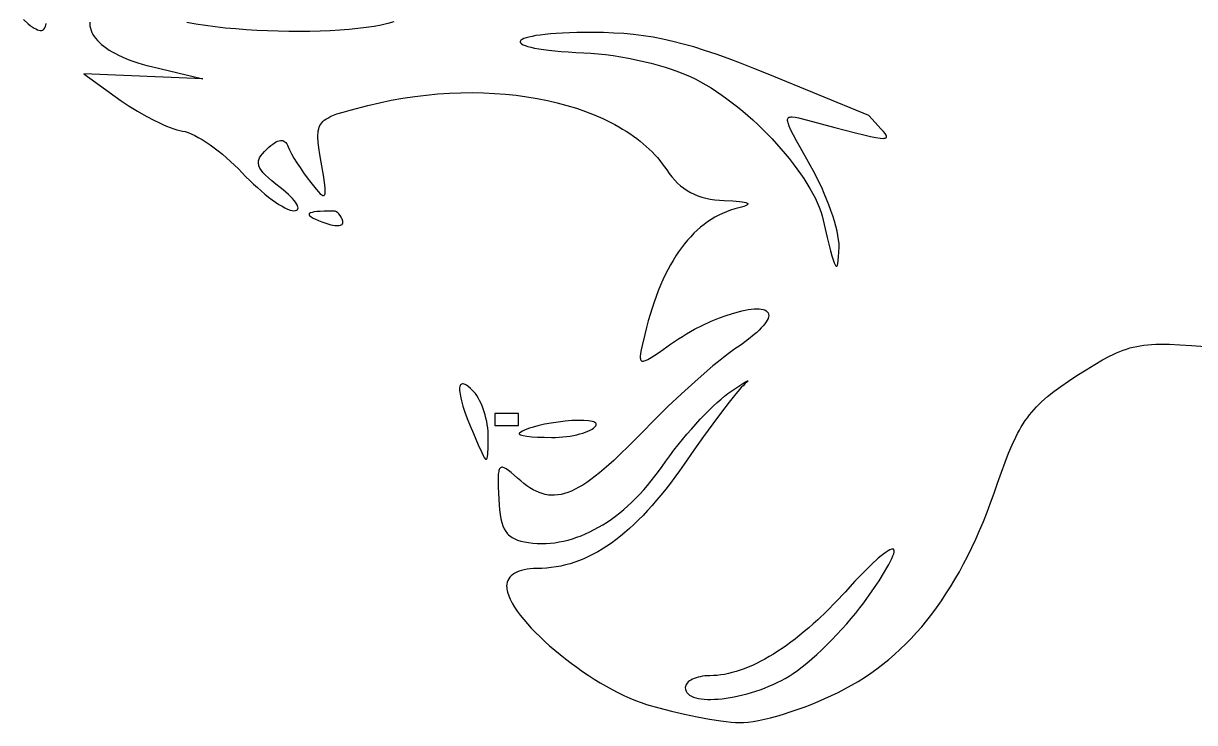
# Model space of a CAD drawing. Extents: x -3.84 to 3.84, y -4.59 to 4.88.
# Drawn here: x -3.717 to -0.137, y -0.445 to 1.692 of the extents above; entities that cross this region are included whole.
import ezdxf

# ---------------------------------------------------------------- set-up
doc = ezdxf.new("R2010")
doc.units = 0
doc.layers.add('LAYER_1', color=7, linetype='CONTINUOUS')

msp = doc.modelspace()

# ---------------------------------------------------------------- linework, layer by layer
at = {"layer": 'LAYER_1'}
for points in [[(-3.7169, 1.7034), (-3.7023, 1.6909), (-3.6958, 1.6858), (-3.6897, 1.6814), (-3.684, 1.6777), (-3.6788, 1.6748), (-3.6739, 1.6726), (-3.6695, 1.6712), (-3.6655, 1.6705), (-3.662, 1.6705), (-3.6588, 1.6714), (-3.6559, 1.6729), (-3.6535, 1.6752), (-3.6514, 1.6783), (-3.6497, 1.6821), (-3.6484, 1.6867), (-3.6473, 1.692)], [(-3.5137, 1.6957), (-3.5139, 1.6894), (-3.5134, 1.6831), (-3.5121, 1.6768), (-3.5102, 1.6705), (-3.5075, 1.6642), (-3.5042, 1.6579), (-3.5002, 1.6517), (-3.4956, 1.6456), (-3.4903, 1.6395), (-3.4844, 1.6335), (-3.4778, 1.6276), (-3.4706, 1.6218), (-3.4628, 1.6161), (-3.4544, 1.6105), (-3.4454, 1.605), (-3.4359, 1.5997), (-3.4258, 1.5945), (-3.4151, 1.5895), (-3.4038, 1.5847), (-3.392, 1.58), (-3.3797, 1.5756), (-3.3669, 1.5713), (-3.3535, 1.5673), (-3.3397, 1.5635), (-3.3254, 1.5599), (-3.1685, 1.5228), (-3.5319, 1.5373), (-3.4179, 1.4557), (-3.4059, 1.4474), (-3.3935, 1.4391), (-3.3679, 1.4232), (-3.3417, 1.4083), (-3.3158, 1.3948), (-3.3032, 1.3888), (-3.291, 1.3832), (-3.2792, 1.3782), (-3.268, 1.3737), (-3.2574, 1.37), (-3.2475, 1.3669), (-3.2385, 1.3645), (-3.2304, 1.363), (-3.2223, 1.3612), (-3.2134, 1.3583), (-3.2037, 1.3544), (-3.1932, 1.3494), (-3.1822, 1.3435), (-3.1707, 1.3367), (-3.1587, 1.3291), (-3.1464, 1.3208), (-3.1339, 1.3118), (-3.1213, 1.3021), (-3.1086, 1.2919), (-3.096, 1.2813), (-3.0835, 1.2702), (-3.0713, 1.2588), (-3.0594, 1.2471), (-3.0479, 1.2351), (-3.0365, 1.2232), (-3.025, 1.2117), (-3.0134, 1.2006), (-3.0017, 1.1899), (-2.9901, 1.1797), (-2.9787, 1.1702), (-2.9674, 1.1612), (-2.9565, 1.153), (-2.946, 1.1455), (-2.9359, 1.1388), (-2.9264, 1.1331), (-2.9175, 1.1282), (-2.9093, 1.1243), (-2.9019, 1.1215), (-2.8954, 1.1198), (-2.8898, 1.1193), (-2.8853, 1.1198), (-2.8818, 1.1209), (-2.8793, 1.1227), (-2.8778, 1.1251), (-2.8773, 1.1281), (-2.8778, 1.1317), (-2.8793, 1.1358), (-2.8817, 1.1403), (-2.885, 1.1454), (-2.8891, 1.1508), (-2.8942, 1.1566), (-2.9001, 1.1628), (-2.9068, 1.1693), (-2.9144, 1.176), (-2.9227, 1.183), (-2.9318, 1.1902), (-2.9453, 1.2008), (-2.9573, 1.2105), (-2.9676, 1.2195), (-2.9764, 1.2278), (-2.9837, 1.2355), (-2.9895, 1.2427), (-2.9939, 1.2496), (-2.9968, 1.2561), (-2.9977, 1.2592), (-2.9983, 1.2624), (-2.9986, 1.2654), (-2.9985, 1.2685), (-2.9981, 1.2716), (-2.9973, 1.2746), (-2.9949, 1.2808), (-2.9912, 1.2871), (-2.9862, 1.2936), (-2.9801, 1.3005), (-2.9727, 1.3077), (-2.9664, 1.3135), (-2.9604, 1.3186), (-2.9547, 1.323), (-2.9494, 1.3266), (-2.9444, 1.3296), (-2.9397, 1.3318), (-2.9352, 1.3333), (-2.9311, 1.3341), (-2.9273, 1.3342), (-2.9237, 1.3335), (-2.9204, 1.3322), (-2.9173, 1.3301), (-2.9146, 1.3274), (-2.912, 1.3239), (-2.9097, 1.3197), (-2.9077, 1.3148), (-2.9036, 1.3053), (-2.8976, 1.2937), (-2.8901, 1.2805), (-2.8812, 1.2661), (-2.8714, 1.251), (-2.8608, 1.2355), (-2.8498, 1.2203), (-2.8386, 1.2056), (-2.822, 1.1851), (-2.8153, 1.1774), (-2.8096, 1.1715), (-2.8049, 1.1675), (-2.8029, 1.1662), (-2.8011, 1.1655), (-2.7996, 1.1652), (-2.7982, 1.1655), (-2.7971, 1.1662), (-2.7962, 1.1676), (-2.7955, 1.1694), (-2.795, 1.1718), (-2.7946, 1.1783), (-2.7949, 1.1871), (-2.7959, 1.1983), (-2.8, 1.228), (-2.8066, 1.2682), (-2.8104, 1.2912), (-2.8135, 1.3114), (-2.8156, 1.3291), (-2.8166, 1.3445), (-2.8166, 1.3514), (-2.8162, 1.3579), (-2.8155, 1.3639), (-2.8143, 1.3694), (-2.8127, 1.3746), (-2.8106, 1.3795), (-2.808, 1.384), (-2.8049, 1.3882), (-2.8013, 1.3921), (-2.7971, 1.3959), (-2.7922, 1.3994), (-2.7868, 1.4027), (-2.7807, 1.4059), (-2.774, 1.4091), (-2.7584, 1.4151), (-2.7397, 1.4211), (-2.7179, 1.4272), (-2.6638, 1.4411), (-2.6281, 1.4496), (-2.5923, 1.457), (-2.5566, 1.4634), (-2.5209, 1.4687), (-2.4853, 1.473), (-2.4498, 1.4763), (-2.4146, 1.4786), (-2.3796, 1.4799), (-2.3449, 1.4803), (-2.3106, 1.4797), (-2.2768, 1.4781), (-2.2433, 1.4756), (-2.2104, 1.4721), (-2.1781, 1.4678), (-2.1464, 1.4625), (-2.1153, 1.4563), (-2.0849, 1.4492), (-2.0554, 1.4413), (-2.0266, 1.4325), (-1.9987, 1.4228), (-1.9718, 1.4123), (-1.9458, 1.401), (-1.9208, 1.3888), (-1.9087, 1.3824), (-1.8969, 1.3758), (-1.8854, 1.3691), (-1.8741, 1.3621), (-1.8632, 1.3549), (-1.8525, 1.3475), (-1.8422, 1.3399), (-1.8321, 1.3322), (-1.8224, 1.3242), (-1.813, 1.3161), (-1.804, 1.3077), (-1.7953, 1.2992), (-1.7869, 1.2905), (-1.7789, 1.2816), (-1.7712, 1.2725), (-1.7639, 1.2632), (-1.757, 1.2538), (-1.7504, 1.2442), (-1.7426, 1.2329), (-1.7345, 1.2225), (-1.7261, 1.2128), (-1.7173, 1.2038), (-1.708, 1.1956), (-1.6984, 1.1881), (-1.6883, 1.1814), (-1.6778, 1.1753), (-1.6668, 1.1699), (-1.6553, 1.1652), (-1.6432, 1.1612), (-1.6306, 1.1578), (-1.6175, 1.1551), (-1.6037, 1.153), (-1.5894, 1.1515), (-1.5744, 1.1507), (-1.5482, 1.1494), (-1.5279, 1.1477), (-1.52, 1.1467), (-1.5135, 1.1456), (-1.5085, 1.1444), (-1.5049, 1.143), (-1.5028, 1.1416), (-1.5024, 1.1408), (-1.5023, 1.14), (-1.5025, 1.1392), (-1.5031, 1.1384), (-1.5055, 1.1366), (-1.5093, 1.1348), (-1.5147, 1.1328), (-1.5215, 1.1307), (-1.5297, 1.1286), (-1.5426, 1.1251), (-1.5551, 1.1211), (-1.5675, 1.1165), (-1.5795, 1.1114), (-1.5914, 1.1057), (-1.603, 1.0994), (-1.6143, 1.0926), (-1.6254, 1.0853), (-1.6362, 1.0774), (-1.6468, 1.0689), (-1.6572, 1.0599), (-1.6673, 1.0503), (-1.6772, 1.0401), (-1.6868, 1.0294), (-1.6961, 1.0182), (-1.7053, 1.0064), (-1.7141, 0.994), (-1.7227, 0.9811), (-1.7311, 0.9676), (-1.7393, 0.9536), (-1.7471, 0.939), (-1.7548, 0.9238), (-1.7622, 0.9081), (-1.7693, 0.8918), (-1.7762, 0.875), (-1.7828, 0.8576), (-1.7893, 0.8397), (-1.7954, 0.8212), (-1.8013, 0.8021), (-1.807, 0.7825), (-1.8124, 0.7623), (-1.8176, 0.7416), (-1.8256, 0.7075), (-1.8284, 0.694), (-1.8303, 0.6828), (-1.8312, 0.6738), (-1.8312, 0.6702), (-1.8309, 0.6671), (-1.8303, 0.6645), (-1.8293, 0.6625), (-1.828, 0.661), (-1.8264, 0.6601), (-1.8243, 0.6596), (-1.8219, 0.6597), (-1.819, 0.6603), (-1.8158, 0.6614), (-1.8079, 0.6651), (-1.7982, 0.6707), (-1.7866, 0.6782), (-1.7728, 0.6876), (-1.7385, 0.7119), (-1.7268, 0.72), (-1.7148, 0.7279), (-1.7026, 0.7355), (-1.6902, 0.743), (-1.6651, 0.757), (-1.6397, 0.7698), (-1.6144, 0.7814), (-1.5895, 0.7917), (-1.5654, 0.8005), (-1.5424, 0.8078), (-1.5314, 0.8108), (-1.5208, 0.8134), (-1.5107, 0.8156), (-1.5011, 0.8174), (-1.4919, 0.8186), (-1.4834, 0.8194), (-1.4755, 0.8198), (-1.4682, 0.8196), (-1.4616, 0.8189), (-1.4558, 0.8177), (-1.4508, 0.816), (-1.4465, 0.8137), (-1.4432, 0.8108), (-1.4407, 0.8074), (-1.4392, 0.8035), (-1.4387, 0.7989), (-1.4392, 0.7949), (-1.4407, 0.7903), (-1.4432, 0.7853), (-1.4466, 0.7798), (-1.4508, 0.774), (-1.4559, 0.7678), (-1.4616, 0.7613), (-1.4681, 0.7546), (-1.4752, 0.7477), (-1.483, 0.7407), (-1.5, 0.7266), (-1.5187, 0.7125), (-1.5286, 0.7056), (-1.5388, 0.699), (-1.55, 0.6915), (-1.5628, 0.6822), (-1.5771, 0.6712), (-1.5926, 0.6588), (-1.6094, 0.645), (-1.6271, 0.6299), (-1.665, 0.5966), (-1.7053, 0.5598), (-1.7466, 0.5207), (-1.7878, 0.4804), (-1.8278, 0.4399), (-1.8636, 0.4035), (-1.8967, 0.3712), (-1.9123, 0.3565), (-1.9274, 0.3428), (-1.9419, 0.3302), (-1.9559, 0.3184), (-1.9694, 0.3077), (-1.9824, 0.2979), (-1.995, 0.289), (-2.0072, 0.2811), (-2.0189, 0.2741), (-2.0304, 0.268), (-2.0415, 0.2628), (-2.0523, 0.2585), (-2.0628, 0.255), (-2.0731, 0.2524), (-2.0831, 0.2507), (-2.093, 0.2499), (-2.1027, 0.2498), (-2.1123, 0.2506), (-2.1217, 0.2523), (-2.1311, 0.2547), (-2.1404, 0.2579), (-2.1497, 0.2619), (-2.159, 0.2667), (-2.1684, 0.2723), (-2.1778, 0.2786), (-2.1873, 0.2857), (-2.1969, 0.2935), (-2.2066, 0.302), (-2.2263, 0.3193), (-2.2344, 0.3258), (-2.2414, 0.3306), (-2.2474, 0.3338), (-2.25, 0.3348), (-2.2524, 0.3353), (-2.2545, 0.3353), (-2.2565, 0.3349), (-2.2582, 0.3341), (-2.2597, 0.3327), (-2.2611, 0.3309), (-2.2622, 0.3285), (-2.2632, 0.3257), (-2.264, 0.3223), (-2.2652, 0.314), (-2.2658, 0.3035), (-2.266, 0.2908), (-2.2657, 0.2757), (-2.2641, 0.2383), (-2.263, 0.2209), (-2.2616, 0.205), (-2.2597, 0.1907), (-2.2574, 0.1778), (-2.2546, 0.1662), (-2.2511, 0.1559), (-2.247, 0.1468), (-2.2423, 0.1388), (-2.2396, 0.1352), (-2.2368, 0.1318), (-2.2337, 0.1287), (-2.2304, 0.1258), (-2.2233, 0.1206), (-2.2152, 0.1162), (-2.2061, 0.1125), (-2.1961, 0.1095), (-2.1849, 0.107), (-2.1727, 0.105), (-2.1594, 0.1034), (-2.1461, 0.1025), (-2.1328, 0.1022), (-2.1194, 0.1025), (-2.106, 0.1034), (-2.0925, 0.1049), (-2.079, 0.107), (-2.0655, 0.1097), (-2.0521, 0.113), (-2.0386, 0.1169), (-2.0252, 0.1213), (-2.0117, 0.1263), (-1.9984, 0.1319), (-1.985, 0.1381), (-1.9718, 0.1447), (-1.9586, 0.152), (-1.9455, 0.1598), (-1.9325, 0.1681), (-1.9195, 0.1769), (-1.9067, 0.1863), (-1.894, 0.1962), (-1.8814, 0.2066), (-1.869, 0.2176), (-1.8567, 0.229), (-1.8446, 0.2409), (-1.8326, 0.2534), (-1.8208, 0.2663), (-1.8092, 0.2797), (-1.7978, 0.2935), (-1.7866, 0.3079), (-1.7756, 0.3227), (-1.7648, 0.338), (-1.7534, 0.3542), (-1.7413, 0.3706), (-1.7287, 0.3872), (-1.7157, 0.4038), (-1.7024, 0.4202), (-1.6888, 0.4364), (-1.6751, 0.4522), (-1.6614, 0.4676), (-1.6478, 0.4824), (-1.6343, 0.4966), (-1.6212, 0.5099), (-1.6084, 0.5223), (-1.5962, 0.5336), (-1.5845, 0.5439), (-1.5736, 0.5528), (-1.5635, 0.5604), (-1.5303, 0.5833), (-1.5181, 0.5913), (-1.5093, 0.5967), (-1.504, 0.5994), (-1.5027, 0.5997), (-1.5024, 0.5996), (-1.5024, 0.5994), (-1.503, 0.5983), (-1.5047, 0.5964), (-1.5112, 0.5905), (-1.5161, 0.5857), (-1.5225, 0.5789), (-1.5387, 0.5598), (-1.5592, 0.5343), (-1.583, 0.5033), (-1.6095, 0.4679), (-1.6378, 0.4291), (-1.6673, 0.3878), (-1.6972, 0.345), (-1.7113, 0.3249), (-1.7253, 0.3055), (-1.7394, 0.2867), (-1.7533, 0.2686), (-1.7673, 0.2512), (-1.7812, 0.2345), (-1.7951, 0.2185), (-1.8089, 0.2031), (-1.8228, 0.1884), (-1.8366, 0.1743), (-1.8505, 0.1609), (-1.8643, 0.1482), (-1.8781, 0.1361), (-1.892, 0.1246), (-1.9058, 0.1138), (-1.9197, 0.1037), (-1.9336, 0.0941), (-1.9475, 0.0853), (-1.9614, 0.077), (-1.9754, 0.0694), (-1.9894, 0.0624), (-2.0034, 0.056), (-2.0175, 0.0503), (-2.0316, 0.0452), (-2.0458, 0.0407), (-2.0601, 0.0368), (-2.0744, 0.0335), (-2.0888, 0.0308), (-2.1032, 0.0287), (-2.1177, 0.0272), (-2.1323, 0.0263), (-2.147, 0.026), (-2.1575, 0.0258), (-2.1675, 0.0251), (-2.1769, 0.0239), (-2.1857, 0.0223), (-2.1939, 0.0203), (-2.2016, 0.0178), (-2.2086, 0.0149), (-2.2149, 0.0117), (-2.2206, 0.008), (-2.2256, 0.004), (-2.2299, -0.0004), (-2.2334, -0.0051), (-2.2362, -0.0102), (-2.2382, -0.0156), (-2.2394, -0.0214), (-2.2399, -0.0274), (-2.2397, -0.032), (-2.2391, -0.0367), (-2.2382, -0.0416), (-2.237, -0.0467), (-2.2335, -0.0572), (-2.2288, -0.0682), (-2.2228, -0.0798), (-2.2156, -0.0917), (-2.2074, -0.104), (-2.1981, -0.1167), (-2.1877, -0.1296), (-2.1765, -0.1428), (-2.1644, -0.1561), (-2.1515, -0.1696), (-2.1378, -0.1831), (-2.1234, -0.1967), (-2.1083, -0.2102), (-2.0927, -0.2237), (-2.0766, -0.237), (-2.06, -0.2502), (-2.043, -0.2632), (-2.0256, -0.2759), (-2.008, -0.2883), (-1.9901, -0.3003), (-1.9721, -0.3119), (-1.9539, -0.323), (-1.9357, -0.3336), (-1.9176, -0.3436), (-1.8994, -0.3531), (-1.8814, -0.3618), (-1.8636, -0.3699), (-1.846, -0.3771), (-1.8287, -0.3836), (-1.8118, -0.3892), (-1.7748, -0.3999), (-1.7359, -0.41), (-1.6963, -0.4193), (-1.6571, -0.4275), (-1.6195, -0.4343), (-1.5846, -0.4397), (-1.5686, -0.4417), (-1.5537, -0.4433), (-1.54, -0.4443), (-1.5278, -0.4449), (-1.5155, -0.4446), (-1.5016, -0.4434), (-1.4862, -0.4413), (-1.4696, -0.4384), (-1.4519, -0.4346), (-1.4332, -0.43), (-1.4136, -0.4248), (-1.3934, -0.4188), (-1.3727, -0.4123), (-1.3517, -0.4051), (-1.3304, -0.3974), (-1.3091, -0.3893), (-1.288, -0.3807), (-1.267, -0.3717), (-1.2465, -0.3624), (-1.2266, -0.3527), (-1.2058, -0.342), (-1.1855, -0.3308), (-1.1655, -0.319), (-1.146, -0.3067), (-1.1268, -0.2938), (-1.108, -0.2803), (-1.0896, -0.2663), (-1.0716, -0.2517), (-1.054, -0.2366), (-1.0367, -0.2208), (-1.0197, -0.2045), (-1.0032, -0.1876), (-0.987, -0.17), (-0.9711, -0.1519), (-0.9556, -0.1331), (-0.9404, -0.1137), (-0.9255, -0.0937), (-0.911, -0.073), (-0.8968, -0.0517), (-0.8829, -0.0298), (-0.8693, -0.0072), (-0.856, 0.0161), (-0.8431, 0.04), (-0.8304, 0.0646), (-0.818, 0.0899), (-0.8059, 0.1159), (-0.7941, 0.1425), (-0.7826, 0.1699), (-0.7714, 0.198), (-0.7604, 0.2267), (-0.7497, 0.2562), (-0.7392, 0.2865), (-0.7276, 0.3202), (-0.7164, 0.3509), (-0.7055, 0.3789), (-0.6946, 0.4043), (-0.6837, 0.4276), (-0.6781, 0.4385), (-0.6724, 0.4489), (-0.6665, 0.4589), (-0.6605, 0.4685), (-0.6543, 0.4778), (-0.6479, 0.4868), (-0.6413, 0.4955), (-0.6344, 0.5039), (-0.6272, 0.5122), (-0.6197, 0.5202), (-0.6119, 0.5281), (-0.6037, 0.5359), (-0.5861, 0.5513), (-0.5668, 0.5667), (-0.5456, 0.5823), (-0.5221, 0.5984), (-0.4964, 0.6154), (-0.468, 0.6335), (-0.4423, 0.6494), (-0.4187, 0.6633), (-0.3966, 0.6752), (-0.3861, 0.6804), (-0.3757, 0.6851), (-0.3655, 0.6895), (-0.3553, 0.6933), (-0.3451, 0.6968), (-0.3348, 0.6999), (-0.3245, 0.7025), (-0.3139, 0.7048), (-0.303, 0.7068), (-0.2918, 0.7084), (-0.2802, 0.7096), (-0.2681, 0.7105), (-0.2555, 0.7111), (-0.2423, 0.7114), (-0.2137, 0.7112), (-0.1819, 0.7099), (-0.1464, 0.7077), (-0.0619, 0.701)], [(-2.5848, 1.6962), (-2.6027, 1.6913), (-2.6229, 1.6869), (-2.645, 1.6829), (-2.6689, 1.6793), (-2.6944, 1.6762), (-2.7214, 1.6736), (-2.7498, 1.6713), (-2.7792, 1.6696), (-2.8097, 1.6683), (-2.8409, 1.6675), (-2.8728, 1.6671), (-2.9051, 1.6672), (-2.9378, 1.6678), (-2.9705, 1.6688), (-3.0033, 1.6704), (-3.0358, 1.6724), (-3.068, 1.6749), (-3.0997, 1.6778), (-3.1306, 1.6813), (-3.1607, 1.6853), (-3.1898, 1.6897), (-3.2176, 1.6947)]]:
    msp.add_lwpolyline(points, dxfattribs=at)
for points in [[(-1.2235, 1.0093), (-1.2237, 1.0193), (-1.2249, 1.0308), (-1.2269, 1.0434), (-1.2297, 1.0571), (-1.2334, 1.0718), (-1.2377, 1.0873), (-1.2428, 1.1034), (-1.2485, 1.1202), (-1.2548, 1.1374), (-1.2616, 1.1548), (-1.269, 1.1725), (-1.2768, 1.1902), (-1.285, 1.2079), (-1.2937, 1.2253), (-1.3026, 1.2424), (-1.3118, 1.259), (-1.3416, 1.3114), (-1.3534, 1.3325), (-1.363, 1.3505), (-1.3706, 1.3655), (-1.3761, 1.3779), (-1.3796, 1.3877), (-1.3805, 1.3917), (-1.381, 1.3952), (-1.3809, 1.3982), (-1.3804, 1.4006), (-1.3793, 1.4026), (-1.3778, 1.4041), (-1.3757, 1.4052), (-1.3731, 1.4058), (-1.3701, 1.4061), (-1.3665, 1.4061), (-1.358, 1.405), (-1.3474, 1.4028), (-1.3205, 1.3959), (-1.2366, 1.3736), (-1.1731, 1.3573), (-1.1483, 1.3513), (-1.1278, 1.3466), (-1.1112, 1.3433), (-1.0983, 1.3413), (-1.0889, 1.3406), (-1.0853, 1.3407), (-1.0825, 1.3411), (-1.0805, 1.3419), (-1.0791, 1.3429), (-1.0783, 1.3442), (-1.0782, 1.3458), (-1.0786, 1.3477), (-1.0796, 1.3499), (-1.083, 1.355), (-1.0881, 1.3613), (-1.0947, 1.3685), (-1.133, 1.41), (-1.4406, 1.5367), (-1.4838, 1.5542), (-1.5245, 1.5702), (-1.5631, 1.5847), (-1.5997, 1.5978), (-1.6345, 1.6095), (-1.668, 1.6198), (-1.7002, 1.6289), (-1.7314, 1.6369), (-1.7619, 1.6436), (-1.7919, 1.6493), (-1.8217, 1.654), (-1.8515, 1.6577), (-1.8816, 1.6605), (-1.9122, 1.6625), (-1.9435, 1.6636), (-1.9758, 1.6641), (-2.0253, 1.6636), (-2.0478, 1.663), (-2.0687, 1.6621), (-2.0881, 1.661), (-2.106, 1.6596), (-2.1223, 1.658), (-2.137, 1.6563), (-2.1502, 1.6544), (-2.1618, 1.6523), (-2.1718, 1.6501), (-2.1802, 1.6477), (-2.1871, 1.6453), (-2.1923, 1.6428), (-2.1959, 1.6402), (-2.1971, 1.6389), (-2.1979, 1.6375), (-2.1983, 1.6362), (-2.1983, 1.6349), (-2.1979, 1.6335), (-2.197, 1.6322), (-2.1941, 1.6295), (-2.1896, 1.6268), (-2.1834, 1.6241), (-2.1755, 1.6215), (-2.1659, 1.619), (-2.1547, 1.6166), (-2.1418, 1.6142), (-2.1272, 1.612), (-2.1108, 1.6099), (-2.0928, 1.608), (-2.0731, 1.6062), (-2.0516, 1.6046), (-2.0284, 1.6032), (-2.0035, 1.6021), (-1.9821, 1.6009), (-1.96, 1.599), (-1.9374, 1.5965), (-1.9143, 1.5933), (-1.891, 1.5896), (-1.8676, 1.5854), (-1.8443, 1.5807), (-1.8211, 1.5755), (-1.7984, 1.5699), (-1.7762, 1.564), (-1.7547, 1.5577), (-1.7341, 1.551), (-1.7145, 1.5442), (-1.6961, 1.537), (-1.679, 1.5297), (-1.6635, 1.5223), (-1.6473, 1.5137), (-1.6311, 1.5045), (-1.6149, 1.4946), (-1.5986, 1.4841), (-1.5823, 1.473), (-1.5662, 1.4614), (-1.5501, 1.4493), (-1.5341, 1.4368), (-1.5183, 1.4238), (-1.5026, 1.4104), (-1.4872, 1.3967), (-1.4721, 1.3827), (-1.4572, 1.3683), (-1.4426, 1.3538), (-1.4284, 1.339), (-1.4146, 1.324), (-1.4012, 1.3089), (-1.3882, 1.2937), (-1.3757, 1.2785), (-1.3637, 1.2632), (-1.3523, 1.2479), (-1.3415, 1.2326), (-1.3313, 1.2175), (-1.3217, 1.2024), (-1.3128, 1.1875), (-1.3046, 1.1728), (-1.2971, 1.1583), (-1.2905, 1.1441), (-1.2846, 1.1302), (-1.2796, 1.1166), (-1.2754, 1.1033), (-1.2722, 1.0905), (-1.2601, 1.0371), (-1.2501, 0.9967), (-1.2458, 0.9812), (-1.242, 0.9689), (-1.2386, 0.9597), (-1.2356, 0.9536), (-1.2342, 0.9516), (-1.233, 0.9504), (-1.2318, 0.9499), (-1.2307, 0.9502), (-1.2298, 0.9512), (-1.2288, 0.953), (-1.2273, 0.9586), (-1.2259, 0.9671), (-1.2249, 0.9784), (-1.2241, 0.9924)], [(-2.8043, 1.085), (-2.7899, 1.0799), (-2.7767, 1.0764), (-2.7708, 1.0752), (-2.7652, 1.0744), (-2.7601, 1.074), (-2.7555, 1.074), (-2.7515, 1.0743), (-2.748, 1.0751), (-2.7451, 1.0762), (-2.7428, 1.0777), (-2.7412, 1.0796), (-2.7402, 1.0819), (-2.74, 1.0845), (-2.7406, 1.0875), (-2.7428, 1.0937), (-2.7455, 1.0995), (-2.7488, 1.1048), (-2.7524, 1.1094), (-2.7562, 1.1132), (-2.7601, 1.1161), (-2.764, 1.1179), (-2.766, 1.1183), (-2.7679, 1.1185), (-2.7974, 1.1181), (-2.8094, 1.1175), (-2.8196, 1.1167), (-2.828, 1.1156), (-2.8346, 1.1143), (-2.8394, 1.1127), (-2.8425, 1.1108), (-2.8434, 1.1098), (-2.8438, 1.1087), (-2.8438, 1.1075), (-2.8433, 1.1062), (-2.8411, 1.1035), (-2.8372, 1.1004), (-2.8315, 1.097), (-2.8242, 1.0933), (-2.8151, 1.0893)], [(-2.3415, 0.4381), (-2.327, 0.4044), (-2.3161, 0.3802), (-2.3118, 0.3716), (-2.3082, 0.3654), (-2.3053, 0.3614), (-2.304, 0.3603), (-2.3029, 0.3597), (-2.3019, 0.3598), (-2.301, 0.3603), (-2.3002, 0.3615), (-2.2995, 0.3632), (-2.2984, 0.3683), (-2.2976, 0.3756), (-2.2966, 0.3967), (-2.296, 0.4266), (-2.2961, 0.4361), (-2.2966, 0.4459), (-2.2976, 0.4558), (-2.299, 0.4657), (-2.3008, 0.4757), (-2.303, 0.4857), (-2.3055, 0.4954), (-2.3083, 0.505), (-2.3114, 0.5143), (-2.3149, 0.5233), (-2.3185, 0.5318), (-2.3224, 0.5399), (-2.3266, 0.5474), (-2.3309, 0.5542), (-2.3354, 0.5604), (-2.34, 0.5658), (-2.3501, 0.5758), (-2.3589, 0.5832), (-2.3629, 0.5859), (-2.3664, 0.588), (-2.3697, 0.5894), (-2.3726, 0.5901), (-2.3751, 0.5903), (-2.3773, 0.5898), (-2.3792, 0.5887), (-2.3808, 0.5871), (-2.382, 0.5848), (-2.3829, 0.5819), (-2.3835, 0.5785), (-2.3837, 0.5744), (-2.3836, 0.5698), (-2.3831, 0.5647), (-2.3812, 0.5527), (-2.378, 0.5386), (-2.3734, 0.5225), (-2.3674, 0.5042), (-2.3602, 0.4841), (-2.3515, 0.462)], [(-2.2763, 0.463), (-2.2034, 0.463), (-2.2034, 0.4994), (-2.2763, 0.4994)], [(-2.2004, 0.4396), (-2.2014, 0.4382), (-2.2011, 0.437), (-2.1998, 0.4357), (-2.1974, 0.4345), (-2.1939, 0.4334), (-2.1895, 0.4323), (-2.1779, 0.4304), (-2.163, 0.4288), (-2.1452, 0.4276), (-2.1248, 0.4269), (-2.1024, 0.4266), (-2.0908, 0.4268), (-2.0792, 0.4273), (-2.0678, 0.4282), (-2.0567, 0.4294), (-2.0459, 0.4309), (-2.0354, 0.4327), (-2.0255, 0.4348), (-2.016, 0.4371), (-2.0071, 0.4397), (-1.9988, 0.4424), (-1.9913, 0.4454), (-1.9846, 0.4485), (-1.9788, 0.4518), (-1.9738, 0.4553), (-1.9699, 0.4588), (-1.9671, 0.4625), (-1.9659, 0.4654), (-1.9657, 0.4667), (-1.9659, 0.4679), (-1.9672, 0.4702), (-1.9697, 0.4722), (-1.9732, 0.4739), (-1.9777, 0.4754), (-1.9831, 0.4765), (-1.9894, 0.4775), (-2.0042, 0.4785), (-2.0214, 0.4786), (-2.0406, 0.4778), (-2.0611, 0.4761), (-2.0823, 0.4737), (-2.1035, 0.4705), (-2.1244, 0.4667), (-2.1441, 0.4623), (-2.1622, 0.4573), (-2.1704, 0.4546), (-2.178, 0.4518), (-2.1848, 0.4489), (-2.1909, 0.4459), (-2.1961, 0.4428)], [(-1.3761, -0.3028), (-1.3636, -0.2947), (-1.3503, -0.2853), (-1.3363, -0.2747), (-1.3218, -0.263), (-1.3069, -0.2503), (-1.2917, -0.2367), (-1.2763, -0.2224), (-1.2608, -0.2075), (-1.2453, -0.192), (-1.23, -0.1761), (-1.215, -0.1599), (-1.2004, -0.1435), (-1.1863, -0.1271), (-1.1728, -0.1108), (-1.1601, -0.0945), (-1.1482, -0.0786), (-1.1228, -0.0427), (-1.1015, -0.0112), (-1.0843, 0.0159), (-1.0772, 0.0279), (-1.0711, 0.0387), (-1.0661, 0.0484), (-1.062, 0.057), (-1.0588, 0.0644), (-1.0567, 0.0708), (-1.0555, 0.076), (-1.0553, 0.08), (-1.056, 0.083), (-1.0567, 0.084), (-1.0577, 0.0848), (-1.0588, 0.0852), (-1.0603, 0.0854), (-1.0638, 0.0849), (-1.0682, 0.0832), (-1.0735, 0.0804), (-1.0798, 0.0764), (-1.0869, 0.0712), (-1.0949, 0.0648), (-1.1038, 0.0573), (-1.1242, 0.0387), (-1.148, 0.0153), (-1.1751, -0.0129), (-1.2055, -0.0459), (-1.2334, -0.0759), (-1.2611, -0.1041), (-1.2888, -0.1306), (-1.3026, -0.1432), (-1.3163, -0.1553), (-1.33, -0.1669), (-1.3436, -0.1781), (-1.3572, -0.1889), (-1.3707, -0.1991), (-1.3842, -0.2089), (-1.3975, -0.2183), (-1.4108, -0.2271), (-1.424, -0.2355), (-1.4371, -0.2434), (-1.4501, -0.2508), (-1.463, -0.2577), (-1.4758, -0.2641), (-1.4885, -0.2701), (-1.5011, -0.2755), (-1.5135, -0.2805), (-1.5258, -0.2849), (-1.538, -0.2888), (-1.55, -0.2922), (-1.5619, -0.2951), (-1.5736, -0.2975), (-1.5852, -0.2993), (-1.5966, -0.3007), (-1.6079, -0.3015), (-1.619, -0.3017), (-1.6266, -0.3019), (-1.634, -0.3025), (-1.6411, -0.3034), (-1.648, -0.3046), (-1.6545, -0.3061), (-1.6606, -0.308), (-1.6664, -0.3101), (-1.6717, -0.3124), (-1.6765, -0.315), (-1.6808, -0.3178), (-1.6846, -0.3208), (-1.6877, -0.324), (-1.6902, -0.3273), (-1.6921, -0.3308), (-1.6932, -0.3344), (-1.6936, -0.3381), (-1.6931, -0.3437), (-1.6914, -0.3487), (-1.6887, -0.3533), (-1.685, -0.3574), (-1.6804, -0.3611), (-1.6749, -0.3642), (-1.6685, -0.367), (-1.6614, -0.3692), (-1.6535, -0.3711), (-1.6449, -0.3725), (-1.6356, -0.3734), (-1.6258, -0.3739), (-1.6153, -0.374), (-1.6044, -0.3737), (-1.593, -0.373), (-1.5812, -0.3719), (-1.5691, -0.3703), (-1.5566, -0.3684), (-1.5439, -0.3661), (-1.5309, -0.3634), (-1.5178, -0.3603), (-1.5045, -0.3568), (-1.4912, -0.353), (-1.4779, -0.3488), (-1.4645, -0.3443), (-1.4513, -0.3393), (-1.4382, -0.3341), (-1.4252, -0.3285), (-1.4125, -0.3226), (-1.4, -0.3163), (-1.3879, -0.3097)]]:
    msp.add_lwpolyline(points, close=True, dxfattribs=at)

doc.saveas('drawing.dxf')
